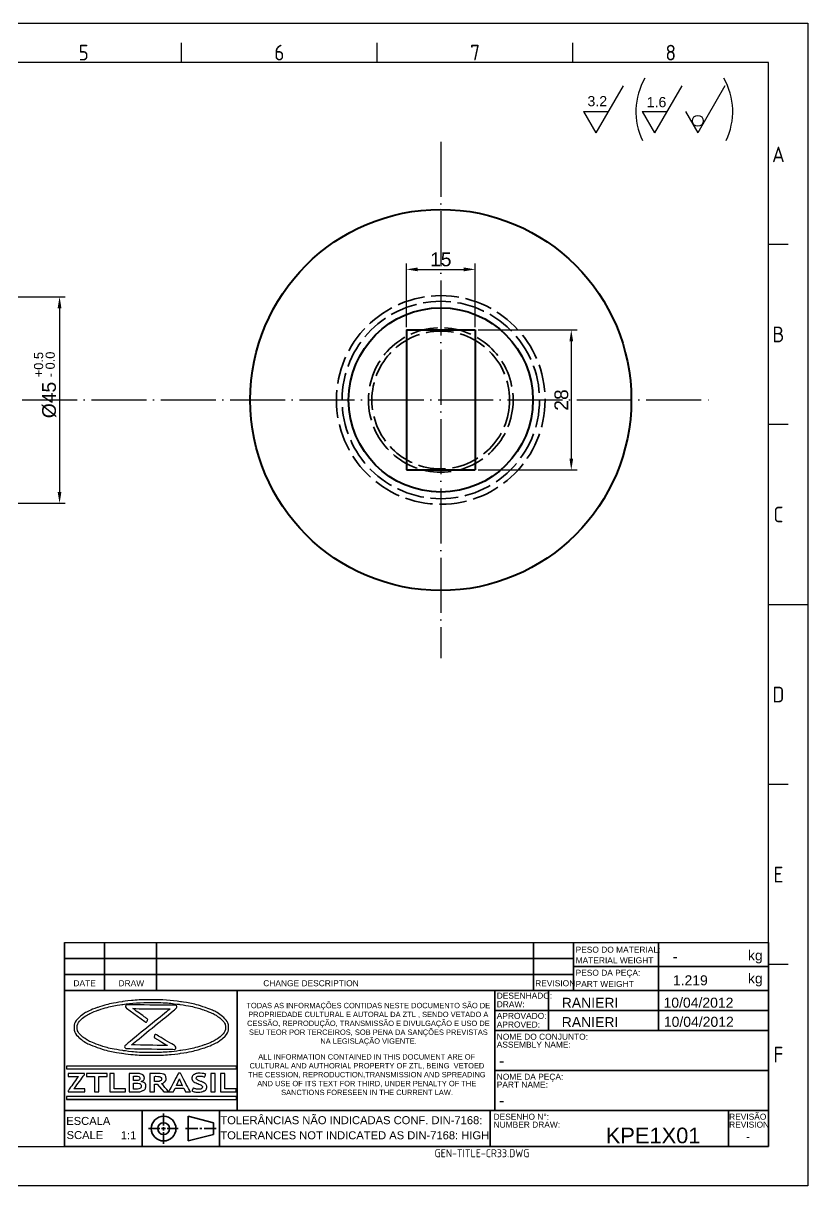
# Model space of a CAD drawing. Header units: millimetres. Extents: x 2458 to 3062, y 1125 to 1378.
# Drawn here: x 2645.6 to 2816.4, y 1125.3 to 1378.5 of the extents above; entities that cross this region are included whole.
import ezdxf
from ezdxf.enums import TextEntityAlignment as Align

# ---------------------------------------------------------------- set-up
doc = ezdxf.new("R2010")
doc.units = ezdxf.units.MM
for name, pattern in [('ACAD_ISO02W100', [15, 12, -3]), ('ACAD_ISO04W100', [30, 24, -3, 0, -3]), ('ACAD_ISO05W100', [33, 24, -3, 0, -3, 0, -3])]:
    doc.linetypes.add(name, pattern=pattern)
for name, color, linetype, lineweight in [('AM_0', 7, 'Continuous', 40), ('AM_4', 1, 'ACAD_ISO04W100', 25), ('AM_5', 3, 'Continuous', 25), ('AM_8', 40, 'ACAD_ISO02W100', 35), ('AM_BOR', 2, 'ACAD_ISO05W100', 35)]:
    doc.layers.add(name, color=color, linetype=linetype, lineweight=lineweight)
doc.layers.add('Camada 1', color=7, linetype='Continuous')
doc.styles.add('ACISOTS', font='isocp.shx', dxfattribs={"height": 1})
doc.styles.get("Standard").update_dxf_attribs({"font": 'arial.ttf'})
doc.dimstyles.new('ISO-25', dxfattribs={"dimtxt": 3, "dimasz": 2.5, "dimexe": 1.25, "dimexo": 0.625, "dimtad": 1, "dimtxsty": 'Standard', "dimcen": 2.5, "dimadec": 0, "dimazin": 0, "dimtfac": 1, "dimtmove": 0, "dimatfit": 3, "dimfxl": 1, "dimarcsym": 0})

# ---------------------------------------------------------------- blocks, each defined once
blk = doc.blocks.new('A3 ZTL')
for p, q in [((401.17, 280.82), (19.57, 280.82)), ((401.17, 9.78), (401.17, 280.82)), ((19.57, 9.78), (401.17, 9.78))]:
    blk.add_line(p, q)
at = {"layer": 'AM_BOR', "color": 135, "linetype": 'Continuous', "lineweight": 25}
for p, q in [((0, 290.61), (410.96, 290.61)), ((410.96, 290.61), (410.96, 0)), ((410.96, 0), (0, 0))]:
    blk.add_line(p, q, dxfattribs=at)
at = {"layer": 'AM_BOR', "color": 135, "lineweight": 25}
for p, q in [((254.4, 280.82), (254.4, 285.71)), ((303.33, 280.82), (303.33, 285.71)), ((352.25, 280.82), (352.25, 285.71)), ((406.07, 235.32), (401.17, 235.32)), ((406.07, 190.31), (401.17, 190.31)), ((401.17, 145.3), (410.96, 145.3)), ((406.07, 100.29), (401.17, 100.29)), ((406.07, 55.28), (401.17, 55.28))]:
    blk.add_line(p, q, dxfattribs=at)
at = {"layer": 'AM_BOR', "color": 135, "lineweight": 25, "style": 'ACISOTS'}
for s, p in [('5', (229.94, 283.27)), ('6', (278.86, 283.27)), ('7', (327.79, 283.27)), ('8', (376.71, 283.27)), ('A', (403.62, 257.83)), ('B', (403.62, 212.82)), ('C', (403.62, 167.81)), ('D', (403.62, 122.8)), ('E', (403.62, 77.79)), ('F', (403.62, 32.78))]:
    blk.add_text(s, height=3.91, dxfattribs=at).set_placement(p, align=Align.MIDDLE)
blk = doc.blocks.new('*D66')
at = {"layer": 'AM_5', "color": 0, "lineweight": -2, "transparency": 16777216}
for p, q in [((2522.02, 1318.92), (2654.72, 1318.92)), ((2653.47, 1316.42), (2653.47, 1276.42)), ((2522.02, 1273.92), (2654.72, 1273.92))]:
    blk.add_line(p, q, dxfattribs=at)
at = {"layer": 'AM_5', "color": 0, "transparency": 16777216}
for points in [[(2653.05, 1316.42), (2653.88, 1316.42), (2653.47, 1318.92)], [(2653.05, 1276.42), (2653.88, 1276.42), (2653.47, 1273.92)]]:
    blk.add_solid(points, dxfattribs=at)
at = {"layer": 'Defpoints', "color": 0, "transparency": 16777216}
for p in [(2521.4, 1318.92), (2521.4, 1273.92), (2653.47, 1273.92)]:
    blk.add_point(p, dxfattribs=at)
at = {"layer": 'AM_5', "color": 0, "transparency": 16777216, "insert": (2651.23, 1296.42), "char_height": 3, "attachment_point": 5, "rotation": 90}
blk.add_mtext('%%C45', dxfattribs=at)
blk = doc.blocks.new('*D76')
at = {"layer": 'AM_5', "color": 0, "lineweight": -2, "transparency": 16777216}
for p, q in [((2729, 1312.29), (2729, 1326.12)), ((2731.5, 1324.87), (2741.5, 1324.87)), ((2744, 1312.29), (2744, 1326.12))]:
    blk.add_line(p, q, dxfattribs=at)
at = {"layer": 'AM_5', "color": 0, "transparency": 16777216}
for points in [[(2731.5, 1325.29), (2731.5, 1324.45), (2729, 1324.87)], [(2741.5, 1325.29), (2741.5, 1324.45), (2744, 1324.87)]]:
    blk.add_solid(points, dxfattribs=at)
at = {"layer": 'Defpoints', "color": 0, "transparency": 16777216}
for p in [(2744, 1324.87), (2729, 1311.67), (2744, 1311.67)]:
    blk.add_point(p, dxfattribs=at)
at = {"layer": 'AM_5', "color": 0, "transparency": 16777216, "insert": (2736.5, 1327.03), "char_height": 3, "attachment_point": 5}
blk.add_mtext('15', dxfattribs=at)
blk = doc.blocks.new('*D77')
at = {"layer": 'AM_5', "color": 0, "lineweight": -2, "transparency": 16777216}
for p, q in [((2744.62, 1311.67), (2766.17, 1311.67)), ((2764.92, 1309.17), (2764.92, 1283.68)), ((2744.62, 1281.18), (2766.17, 1281.18))]:
    blk.add_line(p, q, dxfattribs=at)
at = {"layer": 'AM_5', "color": 0, "transparency": 16777216}
for points in [[(2764.51, 1309.17), (2765.34, 1309.17), (2764.92, 1311.67)], [(2764.51, 1283.68), (2765.34, 1283.68), (2764.92, 1281.18)]]:
    blk.add_solid(points, dxfattribs=at)
at = {"layer": 'Defpoints', "color": 0, "transparency": 16777216}
for p in [(2744, 1311.67), (2744, 1281.18), (2764.92, 1281.18)]:
    blk.add_point(p, dxfattribs=at)
at = {"layer": 'AM_5', "color": 0, "transparency": 16777216, "insert": (2762.77, 1296.42), "char_height": 3, "attachment_point": 5, "rotation": 90}
blk.add_mtext('28', dxfattribs=at)

msp = doc.modelspace()

# ---------------------------------------------------------------- linework, layer by layer
at = {"linetype": 'Continuous'}
msp.add_line((2654.566, 1178.253), (2807.897, 1178.253), dxfattribs=at)
at = {"layer": 'AM_0'}
for p, q in [((2728.998, 1311.669), (2743.998, 1311.669)), ((2728.998, 1311.669), (2728.998, 1281.18)), ((2743.998, 1311.669), (2743.998, 1281.18)), ((2728.998, 1281.18), (2743.998, 1281.18))]:
    msp.add_line(p, q, dxfattribs=at)
for radius in [41.5, 20.066]:
    msp.add_circle((2736.498, 1296.424), radius, dxfattribs=at)
at = {"layer": 'AM_4', "ltscale": 0.5}
msp.add_line((2736.498, 1352.679), (2736.498, 1240.169), dxfattribs=at)
at = {"layer": 'AM_4', "lineweight": 25, "ltscale": 0.5}
msp.add_line((2494.332, 1296.424), (2795.531, 1296.424), dxfattribs=at)
at = {"layer": 'AM_5'}
for p, q in [((2776.197, 1364.814), (2770.295, 1354.592)), ((2788.978, 1364.814), (2783.076, 1354.592)), ((2798.376, 1364.814), (2792.474, 1354.592)), ((2767.613, 1359.238), (2772.978, 1359.238)), ((2767.613, 1359.238), (2770.295, 1354.592)), ((2780.394, 1359.238), (2785.759, 1359.238)), ((2780.394, 1359.238), (2783.076, 1354.592)), ((2789.792, 1359.238), (2792.474, 1354.592))]:
    msp.add_line(p, q, dxfattribs=at)
msp.add_circle((2792.485, 1357.225), 1.19, dxfattribs=at)
for centre, start, end in [((2793.445, 1359.228), 149.81687, 205.95777), ((2785.635, 1359.228), 334.04223, 30.18313)]:
    msp.add_arc(centre, 14.447, start, end, dxfattribs=at)
at = {"layer": 'AM_8', "color": 0, "linetype": 'Continuous'}
for p, q in [((2654.566, 1178.253), (2654.566, 1133.822)), ((2663.278, 1178.253), (2663.278, 1167.798)), ((2674.603, 1178.253), (2674.603, 1167.798)), ((2756.712, 1178.253), (2756.712, 1167.798)), ((2765.424, 1167.798), (2765.424, 1178.253)), ((2783.939, 1178.253), (2783.939, 1173.026)), ((2807.897, 1133.822), (2807.897, 1178.253)), ((2765.424, 1174.768), (2654.566, 1174.768)), ((2765.424, 1173.026), (2807.897, 1173.026)), ((2783.939, 1173.026), (2783.939, 1167.798)), ((2654.566, 1171.283), (2765.424, 1171.283)), ((2654.566, 1167.798), (2746.913, 1167.798)), ((2692.155, 1167.798), (2692.155, 1141.662)), ((2746.913, 1167.798), (2807.897, 1167.798)), ((2748.243, 1167.798), (2748.243, 1151.246)), ((2759.981, 1167.798), (2759.981, 1159.086)), ((2783.939, 1167.798), (2783.939, 1159.086)), ((2748.243, 1163.442), (2807.897, 1163.442)), ((2748.243, 1159.086), (2807.897, 1159.086)), ((2748.243, 1151.246), (2748.243, 1141.662)), ((2748.243, 1150.374), (2807.897, 1150.374)), ((2654.947, 1144.112), (2683.487, 1144.112)), ((2746.913, 1141.662), (2654.566, 1141.662)), ((2693.214, 1141.662), (2654.566, 1141.662)), ((2671.497, 1141.662), (2671.497, 1133.822)), ((2676.139, 1141.034), (2676.139, 1138.448)), ((2686.97, 1139.034), (2681.489, 1140.424)), ((2681.489, 1140.424), (2681.489, 1135.06)), ((2688.274, 1141.662), (2688.274, 1133.822)), ((2746.913, 1141.662), (2799.185, 1141.662)), ((2747.276, 1133.822), (2747.276, 1141.662)), ((2807.897, 1141.662), (2799.185, 1141.662)), ((2799.185, 1141.662), (2799.185, 1133.822)), ((2672.863, 1137.742), (2675.323, 1137.742)), ((2675.696, 1137.742), (2676.561, 1137.742)), ((2676.139, 1138.089), (2676.139, 1137.317)), ((2676.139, 1136.971), (2676.139, 1134.45)), ((2676.894, 1137.742), (2679.338, 1137.742)), ((2680.892, 1137.742), (2683.586, 1137.742)), ((2684.001, 1137.742), (2684.435, 1137.742)), ((2684.937, 1137.742), (2687.605, 1137.742)), ((2686.97, 1139.034), (2686.97, 1136.449)), ((2686.97, 1136.449), (2681.489, 1135.06)), ((2654.566, 1133.822), (2807.897, 1133.822))]:
    msp.add_line(p, q, dxfattribs=at)
at = {"layer": 'AM_8', "ltscale": 0.5}
for radius in [22.722, 21.5, 15.75, 15]:
    msp.add_circle((2736.498, 1296.424), radius, dxfattribs=at)
at = {"layer": 'AM_8', "color": 0, "linetype": 'Continuous'}
for radius in [2.682, 1.292]:
    msp.add_circle((2676.139, 1137.742), radius, dxfattribs=at)
at = {"layer": 'Camada 1'}
for points, knots in [([(2673.464, 1165.818), (2675.711, 1165.818), (2677.859, 1165.66), (2679.821, 1165.376), (2679.821, 1165.376), (2681.861, 1165.079), (2683.7, 1164.645), (2685.243, 1164.107), (2685.243, 1164.107), (2686.826, 1163.554), (2688.104, 1162.887), (2688.978, 1162.141), (2688.978, 1162.141), (2689.828, 1161.414), (2690.298, 1160.61), (2690.298, 1159.76), (2690.298, 1159.76), (2690.298, 1158.91), (2689.828, 1158.106), (2688.978, 1157.379), (2688.978, 1157.379), (2688.104, 1156.633), (2686.826, 1155.966), (2685.243, 1155.413), (2685.243, 1155.413), (2683.7, 1154.875), (2681.861, 1154.44), (2679.821, 1154.144), (2679.821, 1154.144), (2677.859, 1153.859), (2675.711, 1153.702), (2673.464, 1153.702), (2673.464, 1153.702), (2671.216, 1153.702), (2669.068, 1153.859), (2667.106, 1154.144), (2667.106, 1154.144), (2665.066, 1154.44), (2663.227, 1154.875), (2661.685, 1155.413), (2661.685, 1155.413), (2660.101, 1155.966), (2658.823, 1156.633), (2657.95, 1157.379), (2657.95, 1157.379), (2657.099, 1158.106), (2656.629, 1158.91), (2656.629, 1159.76), (2656.629, 1159.76), (2656.629, 1160.61), (2657.099, 1161.414), (2657.95, 1162.141), (2657.95, 1162.141), (2658.823, 1162.887), (2660.101, 1163.554), (2661.685, 1164.107), (2661.685, 1164.107), (2663.227, 1164.645), (2665.067, 1165.079), (2667.106, 1165.376), (2667.106, 1165.376), (2669.068, 1165.66), (2671.216, 1165.818), (2673.464, 1165.818)], [0, 0, 0, 0, 0.0588235, 0.0588235, 0.0588235, 0.0882353, 0.1176471, 0.1176471, 0.1176471, 0.1470588, 0.1764706, 0.1764706, 0.1764706, 0.2058824, 0.2352941, 0.2352941, 0.2352941, 0.2647059, 0.2941176, 0.2941176, 0.2941176, 0.3235294, 0.3529412, 0.3529412, 0.3529412, 0.3823529, 0.4117647, 0.4117647, 0.4117647, 0.4411765, 0.4705882, 0.4705882, 0.4705882, 0.5, 0.5294118, 0.5294118, 0.5294118, 0.5588235, 0.5882353, 0.5882353, 0.5882353, 0.6176471, 0.6470588, 0.6470588, 0.6470588, 0.6764706, 0.7058824, 0.7058824, 0.7058824, 0.7352941, 0.7647059, 0.7647059, 0.7647059, 0.7941176, 0.8235294, 0.8235294, 0.8235294, 0.8529412, 0.8823529, 0.8823529, 0.8823529, 0.9411765, 1, 1, 1, 1]), ([(2673.464, 1165.22), (2671.255, 1165.22), (2669.149, 1165.066), (2667.227, 1164.788), (2667.227, 1164.788), (2665.231, 1164.499), (2663.434, 1164.076), (2661.931, 1163.551), (2661.931, 1163.551), (2660.468, 1163.041), (2659.289, 1162.438), (2658.486, 1161.775), (2658.486, 1161.775), (2657.724, 1161.146), (2657.303, 1160.465), (2657.303, 1159.76), (2657.303, 1159.76), (2657.303, 1159.055), (2657.724, 1158.374), (2658.486, 1157.745), (2658.486, 1157.745), (2659.289, 1157.082), (2660.468, 1156.479), (2661.931, 1155.969), (2661.931, 1155.969), (2663.434, 1155.444), (2665.23, 1155.021), (2667.227, 1154.732), (2667.227, 1154.732), (2669.148, 1154.453), (2671.255, 1154.3), (2673.464, 1154.3), (2673.464, 1154.3), (2675.672, 1154.3), (2677.779, 1154.453), (2679.7, 1154.732), (2679.7, 1154.732), (2681.697, 1155.021), (2683.494, 1155.444), (2684.997, 1155.969), (2684.997, 1155.969), (2686.46, 1156.479), (2687.638, 1157.082), (2688.441, 1157.745), (2688.441, 1157.745), (2689.203, 1158.374), (2689.624, 1159.055), (2689.624, 1159.76), (2689.624, 1159.76), (2689.624, 1160.465), (2689.203, 1161.146), (2688.441, 1161.775), (2688.441, 1161.775), (2687.638, 1162.438), (2686.46, 1163.041), (2684.997, 1163.551), (2684.997, 1163.551), (2683.494, 1164.076), (2681.697, 1164.499), (2679.7, 1164.788), (2679.7, 1164.788), (2677.779, 1165.066), (2675.672, 1165.22), (2673.464, 1165.22)], [0, 0, 0, 0, 0.0588235, 0.0588235, 0.0588235, 0.0882353, 0.1176471, 0.1176471, 0.1176471, 0.1470588, 0.1764706, 0.1764706, 0.1764706, 0.2058824, 0.2352941, 0.2352941, 0.2352941, 0.2647059, 0.2941176, 0.2941176, 0.2941176, 0.3235294, 0.3529412, 0.3529412, 0.3529412, 0.3823529, 0.4117647, 0.4117647, 0.4117647, 0.4411765, 0.4705882, 0.4705882, 0.4705882, 0.5, 0.5294118, 0.5294118, 0.5294118, 0.5588235, 0.5882353, 0.5882353, 0.5882353, 0.6176471, 0.6470588, 0.6470588, 0.6470588, 0.6764706, 0.7058824, 0.7058824, 0.7058824, 0.7352941, 0.7647059, 0.7647059, 0.7647059, 0.7941176, 0.8235294, 0.8235294, 0.8235294, 0.8529412, 0.8823529, 0.8823529, 0.8823529, 0.9411765, 1, 1, 1, 1]), ([(2672.063, 1161.05), (2672.063, 1161.05), (2668.03, 1163.94), (2668.03, 1163.94), (2668.03, 1163.94), (2667.73, 1164.155), (2667.852, 1164.701), (2668.206, 1164.698), (2668.206, 1164.698), (2668.206, 1164.698), (2678.622, 1164.615), (2678.622, 1164.615), (2678.622, 1164.615), (2678.964, 1164.612), (2679.091, 1164.096), (2678.812, 1163.869), (2678.812, 1163.869), (2678.812, 1163.869), (2669.114, 1155.969), (2669.114, 1155.969), (2669.114, 1155.969), (2669.114, 1155.969), (2676.974, 1155.842), (2676.974, 1155.842), (2676.974, 1155.842), (2676.974, 1155.842), (2674.33, 1157.435), (2674.33, 1157.435), (2674.33, 1157.435), (2674.157, 1157.54), (2673.983, 1157.644), (2674.134, 1158.008), (2674.134, 1158.008), (2674.286, 1158.371), (2674.46, 1158.266), (2674.634, 1158.161), (2674.634, 1158.161), (2674.634, 1158.161), (2678.597, 1155.774), (2678.597, 1155.774), (2678.597, 1155.774), (2678.921, 1155.578), (2678.806, 1154.997), (2678.441, 1155.003), (2678.441, 1155.003), (2678.441, 1155.003), (2668.025, 1155.17), (2668.025, 1155.17), (2668.025, 1155.17), (2667.684, 1155.176), (2667.559, 1155.689), (2667.838, 1155.916), (2667.838, 1155.916), (2667.838, 1155.916), (2677.524, 1163.808), (2677.524, 1163.808), (2677.524, 1163.808), (2677.524, 1163.808), (2669.451, 1163.873), (2669.451, 1163.873), (2669.451, 1163.873), (2669.451, 1163.873), (2672.412, 1161.751), (2672.412, 1161.751), (2672.412, 1161.751), (2672.577, 1161.633), (2672.742, 1161.514), (2672.568, 1161.164), (2672.568, 1161.164), (2672.393, 1160.813), (2672.228, 1160.932), (2672.063, 1161.05)], [0, 0, 0, 0, 0.0526316, 0.0526316, 0.0526316, 0.0789474, 0.1052632, 0.1052632, 0.1052632, 0.1315789, 0.1578947, 0.1578947, 0.1578947, 0.1842105, 0.2105263, 0.2105263, 0.2105263, 0.2368421, 0.2631579, 0.2631579, 0.2631579, 0.2894737, 0.3157895, 0.3157895, 0.3157895, 0.3421053, 0.3684211, 0.3684211, 0.3684211, 0.3947368, 0.4210526, 0.4210526, 0.4210526, 0.4473684, 0.4736842, 0.4736842, 0.4736842, 0.5, 0.5263158, 0.5263158, 0.5263158, 0.5526316, 0.5789474, 0.5789474, 0.5789474, 0.6052632, 0.6315789, 0.6315789, 0.6315789, 0.6578947, 0.6842105, 0.6842105, 0.6842105, 0.7105263, 0.7368421, 0.7368421, 0.7368421, 0.7631579, 0.7894737, 0.7894737, 0.7894737, 0.8157895, 0.8421053, 0.8421053, 0.8421053, 0.8684211, 0.8947368, 0.8947368, 0.8947368, 0.9473684, 1, 1, 1, 1]), ([(2655.019, 1151.364), (2655.019, 1151.364), (2691.908, 1151.364), (2691.908, 1151.364), (2691.908, 1151.364), (2691.908, 1151.364), (2691.98, 1151.364), (2691.98, 1151.364), (2691.98, 1151.364), (2691.98, 1151.364), (2691.98, 1151.292), (2691.98, 1151.292), (2691.98, 1151.292), (2691.98, 1151.292), (2691.98, 1150.812), (2691.98, 1150.812), (2691.98, 1150.812), (2691.98, 1150.812), (2691.98, 1150.74), (2691.98, 1150.74), (2691.98, 1150.74), (2691.98, 1150.74), (2691.908, 1150.74), (2691.908, 1150.74), (2691.908, 1150.74), (2691.908, 1150.74), (2655.019, 1150.74), (2655.019, 1150.74), (2655.019, 1150.74), (2655.019, 1150.74), (2654.947, 1150.74), (2654.947, 1150.74), (2654.947, 1150.74), (2654.947, 1150.74), (2654.947, 1150.812), (2654.947, 1150.812), (2654.947, 1150.812), (2654.947, 1150.812), (2654.947, 1151.292), (2654.947, 1151.292), (2654.947, 1151.292), (2654.947, 1151.292), (2654.947, 1151.364), (2654.947, 1151.364), (2654.947, 1151.364), (2654.947, 1151.364), (2655.019, 1151.364), (2655.019, 1151.364)], [0, 0, 0, 0, 0.0769231, 0.0769231, 0.0769231, 0.1153846, 0.1538462, 0.1538462, 0.1538462, 0.1923077, 0.2307692, 0.2307692, 0.2307692, 0.2692308, 0.3076923, 0.3076923, 0.3076923, 0.3461538, 0.3846154, 0.3846154, 0.3846154, 0.4230769, 0.4615385, 0.4615385, 0.4615385, 0.5, 0.5384615, 0.5384615, 0.5384615, 0.5769231, 0.6153846, 0.6153846, 0.6153846, 0.6538462, 0.6923077, 0.6923077, 0.6923077, 0.7307692, 0.7692308, 0.7692308, 0.7692308, 0.8076923, 0.8461538, 0.8461538, 0.8461538, 0.9230769, 1, 1, 1, 1]), ([(2655.314, 1145.75), (2655.314, 1145.75), (2655.314, 1145.978), (2655.314, 1145.978), (2655.314, 1145.978), (2655.314, 1145.978), (2657.571, 1149.099), (2657.571, 1149.099), (2657.571, 1149.099), (2657.571, 1149.099), (2655.352, 1149.099), (2655.352, 1149.099), (2655.352, 1149.099), (2655.352, 1149.099), (2655.352, 1149.726), (2655.352, 1149.726), (2655.352, 1149.726), (2655.352, 1149.726), (2658.879, 1149.726), (2658.879, 1149.726), (2658.879, 1149.726), (2658.879, 1149.726), (2658.879, 1149.498), (2658.879, 1149.498), (2658.879, 1149.498), (2658.879, 1149.498), (2656.615, 1146.378), (2656.615, 1146.378), (2656.615, 1146.378), (2656.615, 1146.378), (2658.96, 1146.378), (2658.96, 1146.378), (2658.96, 1146.378), (2658.96, 1146.378), (2658.96, 1145.75), (2658.96, 1145.75), (2658.96, 1145.75), (2658.96, 1145.75), (2655.314, 1145.75), (2655.314, 1145.75)], [0, 0, 0, 0, 0.0909091, 0.0909091, 0.0909091, 0.1363636, 0.1818182, 0.1818182, 0.1818182, 0.2272727, 0.2727273, 0.2727273, 0.2727273, 0.3181818, 0.3636364, 0.3636364, 0.3636364, 0.4090909, 0.4545455, 0.4545455, 0.4545455, 0.5, 0.5454545, 0.5454545, 0.5454545, 0.5909091, 0.6363636, 0.6363636, 0.6363636, 0.6818182, 0.7272727, 0.7272727, 0.7272727, 0.7727273, 0.8181818, 0.8181818, 0.8181818, 0.9090909, 1, 1, 1, 1]), ([(2662.01, 1149.099), (2662.01, 1149.099), (2662.01, 1145.75), (2662.01, 1145.75), (2662.01, 1145.75), (2662.01, 1145.75), (2661.05, 1145.75), (2661.05, 1145.75), (2661.05, 1145.75), (2661.05, 1145.75), (2661.05, 1149.099), (2661.05, 1149.099), (2661.05, 1149.099), (2661.05, 1149.099), (2659.329, 1149.099), (2659.329, 1149.099), (2659.329, 1149.099), (2659.329, 1149.099), (2659.329, 1149.726), (2659.329, 1149.726), (2659.329, 1149.726), (2659.329, 1149.726), (2663.808, 1149.726), (2663.808, 1149.726), (2663.808, 1149.726), (2663.808, 1149.726), (2663.808, 1149.099), (2663.808, 1149.099), (2663.808, 1149.099), (2663.808, 1149.099), (2662.01, 1149.099), (2662.01, 1149.099)], [0, 0, 0, 0, 0.1111111, 0.1111111, 0.1111111, 0.1666667, 0.2222222, 0.2222222, 0.2222222, 0.2777778, 0.3333333, 0.3333333, 0.3333333, 0.3888889, 0.4444444, 0.4444444, 0.4444444, 0.5, 0.5555556, 0.5555556, 0.5555556, 0.6111111, 0.6666667, 0.6666667, 0.6666667, 0.7222222, 0.7777778, 0.7777778, 0.7777778, 0.8888889, 1, 1, 1, 1]), ([(2664.436, 1145.75), (2664.436, 1145.75), (2664.436, 1149.726), (2664.436, 1149.726), (2664.436, 1149.726), (2664.436, 1149.726), (2665.396, 1149.726), (2665.396, 1149.726), (2665.396, 1149.726), (2665.396, 1149.726), (2665.396, 1146.378), (2665.396, 1146.378), (2665.396, 1146.378), (2665.396, 1146.378), (2667.842, 1146.378), (2667.842, 1146.378), (2667.842, 1146.378), (2667.842, 1146.378), (2667.842, 1145.75), (2667.842, 1145.75), (2667.842, 1145.75), (2667.842, 1145.75), (2664.436, 1145.75), (2664.436, 1145.75)], [0, 0, 0, 0, 0.1428571, 0.1428571, 0.1428571, 0.2142857, 0.2857143, 0.2857143, 0.2857143, 0.3571429, 0.4285714, 0.4285714, 0.4285714, 0.5, 0.5714286, 0.5714286, 0.5714286, 0.6428571, 0.7142857, 0.7142857, 0.7142857, 0.8571429, 1, 1, 1, 1]), ([(2670.271, 1145.75), (2670.271, 1145.75), (2668.616, 1145.75), (2668.616, 1145.75), (2668.616, 1145.75), (2668.616, 1145.75), (2668.616, 1149.723), (2668.616, 1149.723), (2668.616, 1149.723), (2669.346, 1149.748), (2669.856, 1149.761), (2670.149, 1149.761), (2670.149, 1149.761), (2670.711, 1149.761), (2671.15, 1149.673), (2671.466, 1149.496), (2671.466, 1149.496), (2671.783, 1149.32), (2671.94, 1149.069), (2671.94, 1148.742), (2671.94, 1148.742), (2671.94, 1148.427), (2671.713, 1148.177), (2671.261, 1147.995), (2671.261, 1147.995), (2671.933, 1147.823), (2672.269, 1147.468), (2672.269, 1146.931), (2672.269, 1146.931), (2672.269, 1146.569), (2672.083, 1146.282), (2671.712, 1146.069), (2671.712, 1146.069), (2671.34, 1145.857), (2670.86, 1145.75), (2670.271, 1145.75)], [0, 0, 0, 0, 0.1, 0.1, 0.1, 0.15, 0.2, 0.2, 0.2, 0.25, 0.3, 0.3, 0.3, 0.35, 0.4, 0.4, 0.4, 0.45, 0.5, 0.5, 0.5, 0.55, 0.6, 0.6, 0.6, 0.65, 0.7, 0.7, 0.7, 0.75, 0.8, 0.8, 0.8, 0.9, 1, 1, 1, 1]), ([(2676.168, 1145.75), (2676.168, 1145.75), (2674.725, 1147.392), (2674.725, 1147.392), (2674.725, 1147.392), (2674.58, 1147.394), (2674.377, 1147.4), (2674.115, 1147.411), (2674.115, 1147.411), (2674.115, 1147.411), (2674.115, 1145.75), (2674.115, 1145.75), (2674.115, 1145.75), (2674.115, 1145.75), (2673.118, 1145.75), (2673.118, 1145.75), (2673.118, 1145.75), (2673.118, 1145.75), (2673.118, 1149.726), (2673.118, 1149.726), (2673.118, 1149.726), (2673.172, 1149.726), (2673.38, 1149.733), (2673.743, 1149.747), (2673.743, 1149.747), (2674.105, 1149.76), (2674.396, 1149.767), (2674.618, 1149.767), (2674.618, 1149.767), (2675.992, 1149.767), (2676.679, 1149.376), (2676.679, 1148.594), (2676.679, 1148.594), (2676.679, 1148.359), (2676.583, 1148.145), (2676.394, 1147.951), (2676.394, 1147.951), (2676.205, 1147.758), (2675.965, 1147.622), (2675.678, 1147.542), (2675.678, 1147.542), (2675.678, 1147.542), (2677.276, 1145.75), (2677.276, 1145.75), (2677.276, 1145.75), (2677.276, 1145.75), (2676.168, 1145.75), (2676.168, 1145.75)], [0, 0, 0, 0, 0.0769231, 0.0769231, 0.0769231, 0.1153846, 0.1538462, 0.1538462, 0.1538462, 0.1923077, 0.2307692, 0.2307692, 0.2307692, 0.2692308, 0.3076923, 0.3076923, 0.3076923, 0.3461538, 0.3846154, 0.3846154, 0.3846154, 0.4230769, 0.4615385, 0.4615385, 0.4615385, 0.5, 0.5384615, 0.5384615, 0.5384615, 0.5769231, 0.6153846, 0.6153846, 0.6153846, 0.6538462, 0.6923077, 0.6923077, 0.6923077, 0.7307692, 0.7692308, 0.7692308, 0.7692308, 0.8076923, 0.8461538, 0.8461538, 0.8461538, 0.9230769, 1, 1, 1, 1]), ([(2680.896, 1145.75), (2680.896, 1145.75), (2680.501, 1146.556), (2680.501, 1146.556), (2680.501, 1146.556), (2680.501, 1146.556), (2678.647, 1146.556), (2678.647, 1146.556), (2678.647, 1146.556), (2678.647, 1146.556), (2678.27, 1145.75), (2678.27, 1145.75), (2678.27, 1145.75), (2678.27, 1145.75), (2677.203, 1145.75), (2677.203, 1145.75), (2677.203, 1145.75), (2677.203, 1145.75), (2679.36, 1149.781), (2679.36, 1149.781), (2679.36, 1149.781), (2679.36, 1149.781), (2679.781, 1149.781), (2679.781, 1149.781), (2679.781, 1149.781), (2679.781, 1149.781), (2681.956, 1145.75), (2681.956, 1145.75), (2681.956, 1145.75), (2681.956, 1145.75), (2680.896, 1145.75), (2680.896, 1145.75)], [0, 0, 0, 0, 0.1111111, 0.1111111, 0.1111111, 0.1666667, 0.2222222, 0.2222222, 0.2222222, 0.2777778, 0.3333333, 0.3333333, 0.3333333, 0.3888889, 0.4444444, 0.4444444, 0.4444444, 0.5, 0.5555556, 0.5555556, 0.5555556, 0.6111111, 0.6666667, 0.6666667, 0.6666667, 0.7222222, 0.7777778, 0.7777778, 0.7777778, 0.8888889, 1, 1, 1, 1]), ([(2682.27, 1145.97), (2682.27, 1145.97), (2682.625, 1146.603), (2682.625, 1146.603), (2682.625, 1146.603), (2683.003, 1146.407), (2683.376, 1146.31), (2683.743, 1146.31), (2683.743, 1146.31), (2684.308, 1146.31), (2684.589, 1146.454), (2684.589, 1146.743), (2684.589, 1146.743), (2684.589, 1146.88), (2684.522, 1147.008), (2684.39, 1147.132), (2684.39, 1147.132), (2684.258, 1147.255), (2683.983, 1147.393), (2683.568, 1147.546), (2683.568, 1147.546), (2683.153, 1147.698), (2682.874, 1147.824), (2682.73, 1147.923), (2682.73, 1147.923), (2682.586, 1148.022), (2682.475, 1148.138), (2682.397, 1148.275), (2682.397, 1148.275), (2682.32, 1148.41), (2682.281, 1148.56), (2682.281, 1148.725), (2682.281, 1148.725), (2682.281, 1149.032), (2682.435, 1149.287), (2682.741, 1149.49), (2682.741, 1149.49), (2683.047, 1149.693), (2683.441, 1149.794), (2683.921, 1149.794), (2683.921, 1149.794), (2684.546, 1149.794), (2685.005, 1149.708), (2685.299, 1149.536), (2685.299, 1149.536), (2685.299, 1149.536), (2685.006, 1148.929), (2685.006, 1148.929), (2685.006, 1148.929), (2684.67, 1149.106), (2684.313, 1149.194), (2683.94, 1149.194), (2683.94, 1149.194), (2683.718, 1149.194), (2683.547, 1149.151), (2683.424, 1149.066), (2683.424, 1149.066), (2683.302, 1148.98), (2683.242, 1148.867), (2683.242, 1148.73), (2683.242, 1148.73), (2683.242, 1148.502), (2683.584, 1148.265), (2684.271, 1148.019), (2684.271, 1148.019), (2684.633, 1147.889), (2684.894, 1147.769), (2685.054, 1147.66), (2685.054, 1147.66), (2685.215, 1147.55), (2685.337, 1147.422), (2685.42, 1147.277), (2685.42, 1147.277), (2685.504, 1147.132), (2685.546, 1146.969), (2685.546, 1146.79), (2685.546, 1146.79), (2685.546, 1146.467), (2685.373, 1146.202), (2685.027, 1145.995), (2685.027, 1145.995), (2684.681, 1145.787), (2684.217, 1145.683), (2683.636, 1145.683), (2683.636, 1145.683), (2683.132, 1145.683), (2682.677, 1145.778), (2682.27, 1145.97)], [0, 0, 0, 0, 0.0434783, 0.0434783, 0.0434783, 0.0652174, 0.0869565, 0.0869565, 0.0869565, 0.1086957, 0.1304348, 0.1304348, 0.1304348, 0.1521739, 0.173913, 0.173913, 0.173913, 0.1956522, 0.2173913, 0.2173913, 0.2173913, 0.2391304, 0.2608696, 0.2608696, 0.2608696, 0.2826087, 0.3043478, 0.3043478, 0.3043478, 0.326087, 0.3478261, 0.3478261, 0.3478261, 0.3695652, 0.3913043, 0.3913043, 0.3913043, 0.4130435, 0.4347826, 0.4347826, 0.4347826, 0.4565217, 0.4782609, 0.4782609, 0.4782609, 0.5, 0.5217391, 0.5217391, 0.5217391, 0.5434783, 0.5652174, 0.5652174, 0.5652174, 0.5869565, 0.6086957, 0.6086957, 0.6086957, 0.6304348, 0.6521739, 0.6521739, 0.6521739, 0.673913, 0.6956522, 0.6956522, 0.6956522, 0.7173913, 0.7391304, 0.7391304, 0.7391304, 0.7608696, 0.7826087, 0.7826087, 0.7826087, 0.8043478, 0.826087, 0.826087, 0.826087, 0.8478261, 0.8695652, 0.8695652, 0.8695652, 0.8913043, 0.9130435, 0.9130435, 0.9130435, 0.9565217, 1, 1, 1, 1]), ([(2686.413, 1145.75), (2686.413, 1145.75), (2686.413, 1149.726), (2686.413, 1149.726), (2686.413, 1149.726), (2686.413, 1149.726), (2687.374, 1149.726), (2687.374, 1149.726), (2687.374, 1149.726), (2687.374, 1149.726), (2687.374, 1145.75), (2687.374, 1145.75), (2687.374, 1145.75), (2687.374, 1145.75), (2686.413, 1145.75), (2686.413, 1145.75)], [0, 0, 0, 0, 0.2, 0.2, 0.2, 0.3, 0.4, 0.4, 0.4, 0.5, 0.6, 0.6, 0.6, 0.8, 1, 1, 1, 1]), ([(2688.5, 1145.75), (2688.5, 1145.75), (2688.5, 1149.726), (2688.5, 1149.726), (2688.5, 1149.726), (2688.5, 1149.726), (2689.46, 1149.726), (2689.46, 1149.726), (2689.46, 1149.726), (2689.46, 1149.726), (2689.46, 1146.378), (2689.46, 1146.378), (2689.46, 1146.378), (2689.46, 1146.378), (2691.906, 1146.378), (2691.906, 1146.378), (2691.906, 1146.378), (2691.906, 1146.378), (2691.906, 1145.75), (2691.906, 1145.75), (2691.906, 1145.75), (2691.906, 1145.75), (2688.5, 1145.75), (2688.5, 1145.75)], [0, 0, 0, 0, 0.1428571, 0.1428571, 0.1428571, 0.2142857, 0.2857143, 0.2857143, 0.2857143, 0.3571429, 0.4285714, 0.4285714, 0.4285714, 0.5, 0.5714286, 0.5714286, 0.5714286, 0.6428571, 0.7142857, 0.7142857, 0.7142857, 0.8571429, 1, 1, 1, 1]), ([(2669.577, 1149.159), (2669.577, 1149.159), (2669.577, 1148.206), (2669.577, 1148.206), (2669.577, 1148.206), (2669.724, 1148.2), (2669.879, 1148.196), (2670.042, 1148.196), (2670.042, 1148.196), (2670.667, 1148.196), (2670.98, 1148.368), (2670.98, 1148.714), (2670.98, 1148.714), (2670.98, 1149.019), (2670.696, 1149.172), (2670.128, 1149.172), (2670.128, 1149.172), (2669.977, 1149.172), (2669.793, 1149.168), (2669.577, 1149.159)], [0, 0, 0, 0, 0.1666667, 0.1666667, 0.1666667, 0.25, 0.3333333, 0.3333333, 0.3333333, 0.4166667, 0.5, 0.5, 0.5, 0.5833333, 0.6666667, 0.6666667, 0.6666667, 0.8333333, 1, 1, 1, 1]), ([(2669.577, 1147.656), (2669.577, 1147.656), (2669.577, 1146.342), (2669.577, 1146.342), (2669.577, 1146.342), (2669.771, 1146.329), (2669.928, 1146.323), (2670.049, 1146.323), (2670.049, 1146.323), (2670.478, 1146.323), (2670.789, 1146.377), (2670.982, 1146.483), (2670.982, 1146.483), (2671.175, 1146.59), (2671.272, 1146.767), (2671.272, 1147.015), (2671.272, 1147.015), (2671.272, 1147.241), (2671.183, 1147.406), (2671.002, 1147.509), (2671.002, 1147.509), (2670.822, 1147.612), (2670.508, 1147.663), (2670.061, 1147.663), (2670.061, 1147.663), (2669.967, 1147.663), (2669.806, 1147.661), (2669.577, 1147.656)], [0, 0, 0, 0, 0.125, 0.125, 0.125, 0.1875, 0.25, 0.25, 0.25, 0.3125, 0.375, 0.375, 0.375, 0.4375, 0.5, 0.5, 0.5, 0.5625, 0.625, 0.625, 0.625, 0.6875, 0.75, 0.75, 0.75, 0.875, 1, 1, 1, 1]), ([(2674.115, 1149.113), (2674.115, 1149.113), (2674.115, 1148.009), (2674.115, 1148.009), (2674.115, 1148.009), (2674.292, 1147.998), (2674.429, 1147.992), (2674.522, 1147.992), (2674.522, 1147.992), (2674.923, 1147.992), (2675.216, 1148.034), (2675.402, 1148.117), (2675.402, 1148.117), (2675.588, 1148.201), (2675.682, 1148.362), (2675.682, 1148.603), (2675.682, 1148.603), (2675.682, 1148.798), (2675.582, 1148.935), (2675.382, 1149.012), (2675.382, 1149.012), (2675.183, 1149.09), (2674.869, 1149.129), (2674.44, 1149.129), (2674.44, 1149.129), (2674.337, 1149.129), (2674.228, 1149.124), (2674.115, 1149.113)], [0, 0, 0, 0, 0.125, 0.125, 0.125, 0.1875, 0.25, 0.25, 0.25, 0.3125, 0.375, 0.375, 0.375, 0.4375, 0.5, 0.5, 0.5, 0.5625, 0.625, 0.625, 0.625, 0.6875, 0.75, 0.75, 0.75, 0.875, 1, 1, 1, 1]), ([(2679.571, 1148.565), (2679.571, 1148.565), (2678.92, 1147.096), (2678.92, 1147.096), (2678.92, 1147.096), (2678.92, 1147.096), (2680.22, 1147.096), (2680.22, 1147.096), (2680.22, 1147.096), (2680.22, 1147.096), (2679.571, 1148.565), (2679.571, 1148.565)], [0, 0, 0, 0, 0.25, 0.25, 0.25, 0.375, 0.5, 0.5, 0.5, 0.75, 1, 1, 1, 1]), ([(2655.019, 1144.736), (2655.019, 1144.736), (2691.908, 1144.736), (2691.908, 1144.736), (2691.908, 1144.736), (2691.908, 1144.736), (2691.98, 1144.736), (2691.98, 1144.736), (2691.98, 1144.736), (2691.98, 1144.736), (2691.98, 1144.664), (2691.98, 1144.664), (2691.98, 1144.664), (2691.98, 1144.664), (2691.98, 1144.184), (2691.98, 1144.184), (2691.98, 1144.184), (2691.98, 1144.184), (2691.98, 1144.112), (2691.98, 1144.112), (2691.98, 1144.112), (2691.98, 1144.112), (2691.908, 1144.112), (2691.908, 1144.112), (2691.908, 1144.112), (2691.908, 1144.112), (2655.019, 1144.112), (2655.019, 1144.112), (2655.019, 1144.112), (2655.019, 1144.112), (2654.947, 1144.112), (2654.947, 1144.112), (2654.947, 1144.112), (2654.947, 1144.112), (2654.947, 1144.184), (2654.947, 1144.184), (2654.947, 1144.184), (2654.947, 1144.184), (2654.947, 1144.664), (2654.947, 1144.664), (2654.947, 1144.664), (2654.947, 1144.664), (2654.947, 1144.736), (2654.947, 1144.736), (2654.947, 1144.736), (2654.947, 1144.736), (2655.019, 1144.736), (2655.019, 1144.736)], [0, 0, 0, 0, 0.0769231, 0.0769231, 0.0769231, 0.1153846, 0.1538462, 0.1538462, 0.1538462, 0.1923077, 0.2307692, 0.2307692, 0.2307692, 0.2692308, 0.3076923, 0.3076923, 0.3076923, 0.3461538, 0.3846154, 0.3846154, 0.3846154, 0.4230769, 0.4615385, 0.4615385, 0.4615385, 0.5, 0.5384615, 0.5384615, 0.5384615, 0.5769231, 0.6153846, 0.6153846, 0.6153846, 0.6538462, 0.6923077, 0.6923077, 0.6923077, 0.7307692, 0.7692308, 0.7692308, 0.7692308, 0.8076923, 0.8461538, 0.8461538, 0.8461538, 0.9230769, 1, 1, 1, 1])]:
    msp.add_open_spline(points, degree=3, knots=knots, dxfattribs=at)

# ---------------------------------------------------------------- block references
at = {"linetype": 'ByBlock', "lineweight": 0, "xscale": 0.8712000000000002, "yscale": 0.8712000000000002, "zscale": 0.8712000000000002}
msp.add_blockref('A3 ZTL', (2458.394, 1125.297), dxfattribs=at)

# ---------------------------------------------------------------- texts
at = {"color": 0, "linetype": 'Continuous', "char_height": 1.1616, "attachment_point": 1}
for s, width, insert in [('\\pi0.20327;TODAS AS INFORMAÇÕES CONTIDAS NESTE DOCUMENTO SÃO DE \\P\\pi0.6054;PROPRIEDADE CULTURAL E AUTORAL DA ZTL , SENDO VETADO A \\P\\pi0.35739;CESSÃO, REPRODUÇÃO, TRANSMISSÃO E DIVULGAÇÃO E USO DE \\P\\pi0.75753;SEU TEOR POR TERCEIROS, SOB PENA DA SANÇÕES PREVISTAS \\P\\pi16.32;NA LEGISLAÇÃO VIGENTE.', 53.38691, (2693.955, 1165.13)), ('\\pi3.4323;ALL INFORMATION CONTAINED IN THIS DOCUMENT ARE OF \\P\\pi1.5378;CULTURAL AND AUTHORIAL PROPERTY OF ZTL, BEING  VETOED \\P\\pi1.2093;THE CESSION, REPRODUCTION,TRANSMISSION AND SPREADING \\P\\pi3.2128;AND USE OF ITS TEXT FOR THIRD, UNDER PENALTY OF THE \\P\\pi8.4151;SANCTIONS FORESEEN IN THE CURRENT LAW.', 54.03302, (2693.309, 1153.949))]:
    msp.add_mtext_dynamic_manual_height_columns(s, width=width, gutter_width=12.5, heights=[0], dxfattribs=dict(at, insert=insert))
at = {"layer": 'AM_5', "char_height": 2.208, "attachment_point": 1}
for s, insert in [('3.2', (2768.441, 1362.612)), ('1.6', (2781.338, 1362.398))]:
    msp.add_mtext_dynamic_manual_height_columns(s, width=18.23779, gutter_width=12.5, heights=[0], dxfattribs=dict(at, insert=insert))
at = {"layer": 'AM_5', "char_height": 2, "attachment_point": 1, "rotation": 90}
for s, insert in [('+0.5', (2647.9, 1301.368)), ('- 0.0', (2650.429, 1301.368))]:
    msp.add_mtext_dynamic_manual_height_columns(s, width=10.59946, gutter_width=12.5, heights=[0], dxfattribs=dict(at, insert=insert))
at = {"layer": 'AM_8', "color": 0, "linetype": 'Continuous'}
for s, height, p in [('PESO DO MATERIAL:', 1.3068, (2765.863, 1176.055)), ('MATERIAL WEIGHT', 1.3068, (2765.863, 1173.741)), ('kg', 2.178, (2803.395, 1174.385)), ('PESO DA PEÇA:', 1.3068, (2765.863, 1171.033)), ('DATE', 1.3068, (2656.495, 1168.748)), ('DRAW', 1.3068, (2666.313, 1168.748)), ('CHANGE DESCRIPTION', 1.3068, (2697.844, 1168.748)), ('REVISION', 1.3068, (2757.057, 1168.748)), ('PART WEIGHT', 1.3068, (2765.863, 1168.594)), ('kg', 2.178, (2803.395, 1169.36)), ('DESENHADO:', 1.3068, (2748.682, 1166.039)), ('DRAW:', 1.3068, (2748.682, 1164.159)), ('APROVADO:', 1.3068, (2748.682, 1161.638)), ('APROVED:', 1.3068, (2748.682, 1159.758)), ('NOME DO CONJUNTO:', 1.3068, (2748.682, 1157.099)), ('ASSEMBLY NAME:', 1.3068, (2748.682, 1155.378)), ('NOME DA PEÇA:', 1.3068, (2748.682, 1148.387)), ('PART NAME:', 1.3068, (2748.682, 1146.666)), ('ESCALA', 1.7424, (2654.921, 1138.542)), ('TOLERÂNCIAS NÃO INDICADAS CONF. DIN-7168:', 1.7424, (2688.49, 1138.704)), ('DESENHO N%%d:', 1.3068, (2747.987, 1139.675)), ('REVISÃO', 1.3068, (2799.294, 1139.675)), ('SCALE', 1.7424, (2655.002, 1135.463)), ('1:1', 1.7424, (2666.815, 1135.415)), ('TOLERANCES NOT INDICATED AS DIN-7168: HIGH', 1.7424, (2688.49, 1135.415)), ('NUMBER DRAW:', 1.3068, (2747.987, 1137.954)), ('REVISION', 1.3068, (2799.294, 1137.954))]:
    msp.add_text(s, height=height, dxfattribs=at).set_placement(p)
for tag, p in [('-', (2787.041, 1175.227)), ('1.219', (2787.041, 1170.044))]:
    msp.add_attdef(tag, text='', height=2.178, dxfattribs=at).set_placement(p, align=Align.MIDDLE_LEFT)
for tag, p, height in [('RANIERI', (2762.838, 1164.056), 2.178), ('10/04/2012', (2785.01, 1164.082), 2.178), ('10/04/2012', (2785.08, 1159.914), 2.178), ('RANIERI', (2762.836, 1159.841), 2.178), ('-', (2749.174, 1151.267), 2.614), ('-', (2749.174, 1142.621), 2.614), ('KPE1X01', (2772.429, 1134.55), 3.407)]:
    msp.add_attdef(tag, p, '', height=height, dxfattribs=at)
msp.add_attdef('-', text='', height=1.704, dxfattribs=at).set_placement((2803.418, 1135.99), align=Align.MIDDLE_CENTER)
at = {"layer": 'AM_8', "color": 0, "linetype": 'Continuous', "style": 'ACISOTS'}
msp.add_attdef('GEN-TITLE-CR33.DWG', (2735.155, 1131.509), '', height=1.742, dxfattribs=at)

# ---------------------------------------------------------------- dimensions: what is measured, and where the dimension line sits
at = {"layer": 'AM_5'}
dim = msp.add_linear_dim(base=(2743.998, 1324.871), p1=(2728.998, 1311.669), p2=(2743.998, 1311.669), dimstyle='ISO-25', dxfattribs=at)
dim.commit()
dim.dimension.update_dxf_attribs({"geometry": '*D76', "text_midpoint": (2736.498, 1327.028)})
for base, p1, p2, text, picture, middle in [((2653.468, 1273.924), (2521.4, 1318.924), (2521.4, 1273.924), '%%C45', '*D66', (2651.227, 1296.424)), ((2764.923, 1281.18), (2743.998, 1311.669), (2743.998, 1281.18), '28', '*D77', (2762.766, 1296.424))]:
    dim = msp.add_linear_dim(base=base, p1=p1, p2=p2, angle=90, text=text, dimstyle='ISO-25', dxfattribs=at)
    dim.commit()
    dim.dimension.update_dxf_attribs({"geometry": picture, "text_midpoint": middle})

doc.saveas('drawing.dxf')
